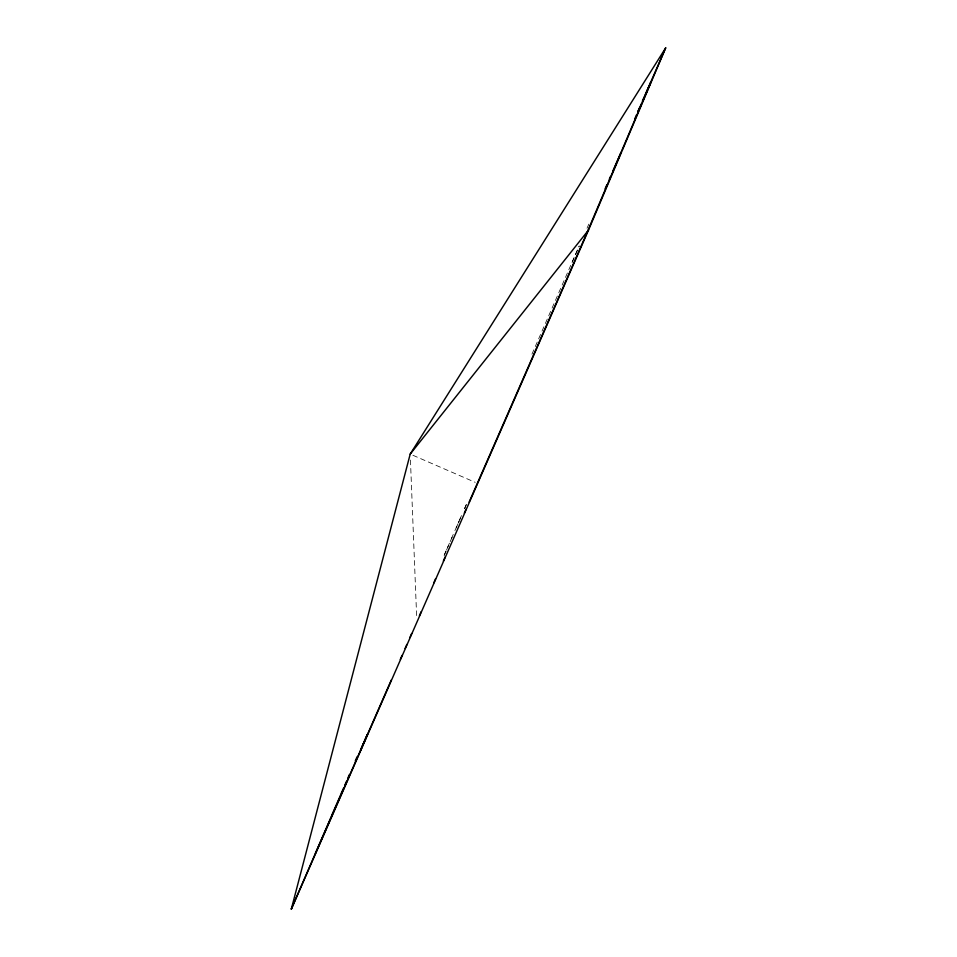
<?xml version="1.0" encoding="UTF-8"?>
<svg xmlns="http://www.w3.org/2000/svg" width="957" height="957" viewBox="0 0 957 957"><rect width="100%" height="100%" fill="white"/><g stroke="black" fill="none" stroke-linecap="round" stroke-linejoin="round"><path stroke-width="0.72" stroke-dasharray="4.79 3.59" d="M444.18 555.216L450.747 540.179M451.345 538.803L454.324 531.972M454.922 530.609L459.109 521.027M459.707 519.663L461.489 515.56M464.48 508.717L466.274 504.614M531.948 354.186L579.117 246.152M444.204 555.323L445.998 551.22M446.596 549.844L449.587 542.99M450.185 541.626L453.175 534.772M456.166 527.929L457.96 523.814M458.559 522.438L461.549 515.596M464.552 508.741L466.346 504.626M572.107 262.397L579.272 245.997M587.024 228.233L588.818 224.129M412.91 455.269L475.222 482.34M410.445 460.054L416.654 616.631"/><path stroke-width="1.44" d="M291.299 909.15L410.206 454.085L665.701 47.85L588.531 230.087L291.299 909.15L331.254 816.68M621.847 150.5L650.904 81.991L642.53 101.119M331.529 815.807L340.632 794.908M340.991 793.843L343.563 788.101M344.735 785.386L346.494 781.307M347.666 778.579L349.425 774.5M355.286 760.899L357.045 756.82M637.637 112.125L639.432 108.021M642.41 101.191L644.205 97.088M645.401 94.348L665.701 47.85M634.766 118.895L636.561 114.792M637.757 112.053L641.334 103.858M605.123 188.804L606.905 184.701M609.298 179.234L610.494 176.495M612.887 171.016L621.26 151.864L585.947 235.099L469.121 502.126M315.427 853.405L391.329 679.937M400.289 659.445L402.084 655.342M405.074 648.511L406.869 644.42M409.859 637.589L411.654 633.486M419.417 615.734L421.212 611.631M433.772 582.921L435.567 578.806M443.366 561.005L445.161 556.902M464.324 513.084L466.131 508.968M410.206 454.085L588.531 230.087M364.258 741.627L360.538 750.276L367.476 734.27L364.258 741.627"/></g></svg>
